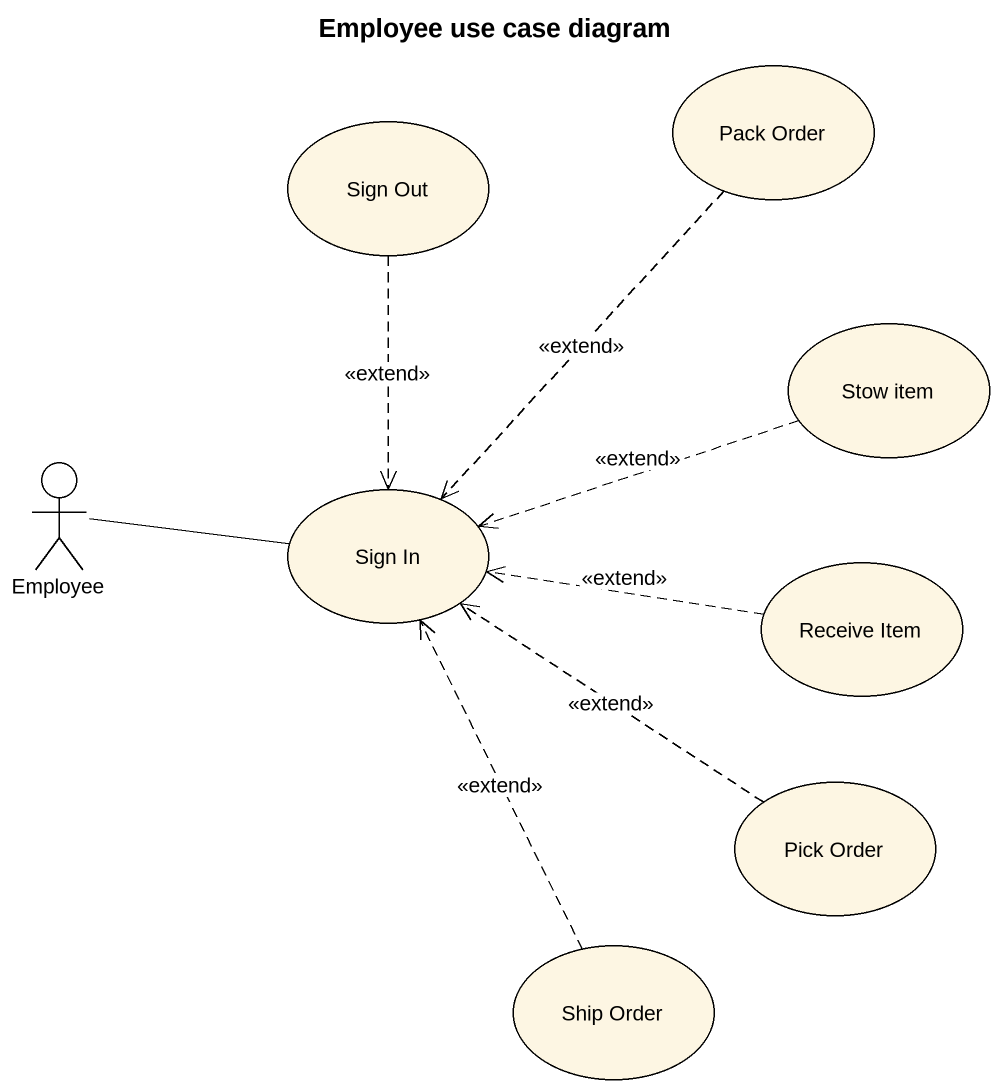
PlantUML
@startuml
title Employee use case diagram
usecase "Pack Order" as Pack_Order
usecase "Sign Out" as Sign_Out
usecase "Stow item" as Stow_item
actor Employee
usecase "Sign In" as Sign_In
usecase "Receive Item" as Receive_Item
usecase "Pick Order" as Pick_Order
usecase "Ship Order" as Ship_Order
Pack_Order ..> Sign_In : <<extend>>
Sign_Out ..> Sign_In : <<extend>>
Stow_item .left.> Sign_In : <<extend>>
Employee -right- Sign_In
Receive_Item .left.> Sign_In : <<extend>>
Pick_Order .up.> Sign_In : <<extend>>
Ship_Order .up.> Sign_In : <<extend>>
@enduml
